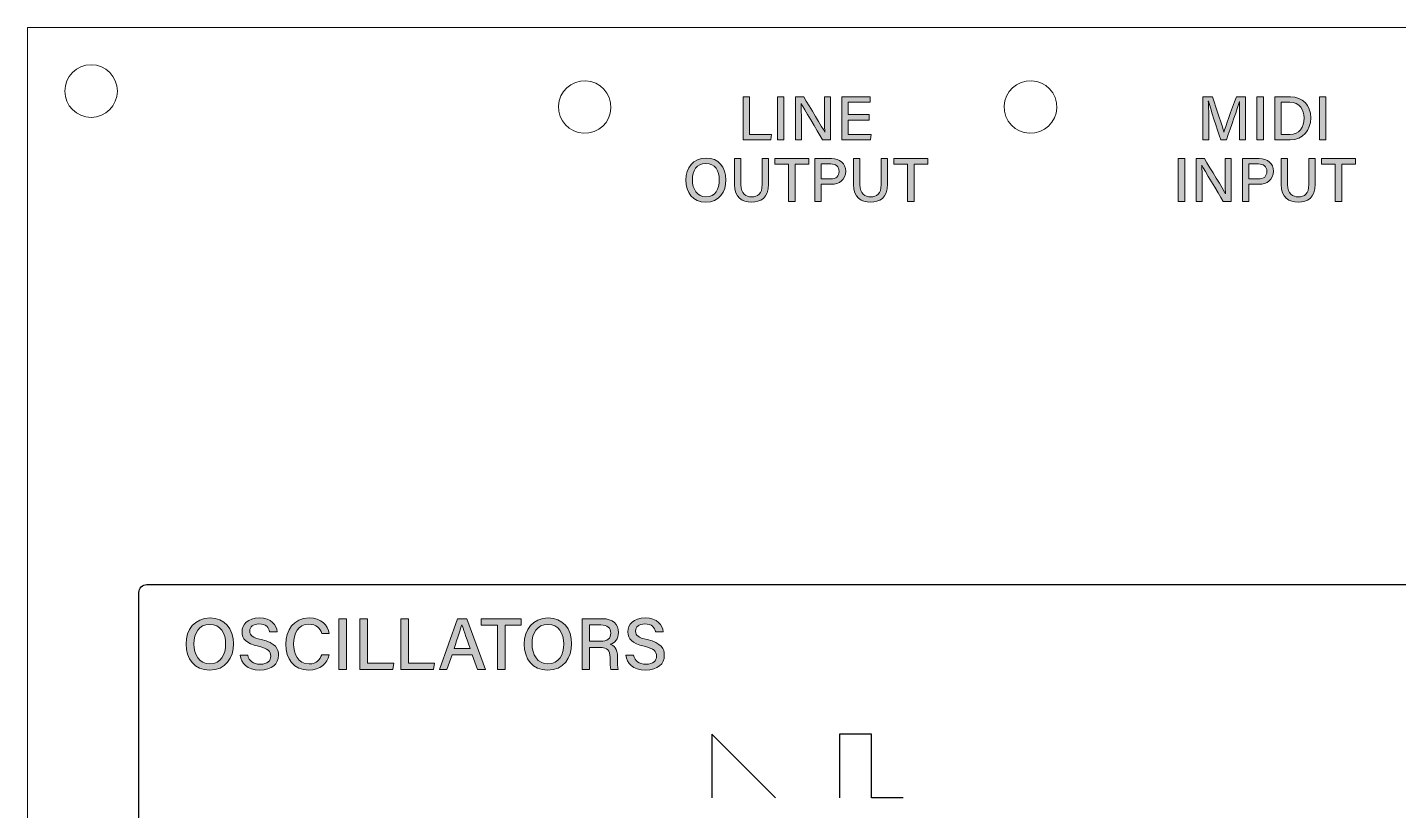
# Model space of a CAD drawing. Header units: millimetres. Extents: x 0 to 175, y 279 to 475.
# Drawn here: x 0 to 86.1, y 426.2 to 475.4 of the extents above; entities that cross this region are included whole.
import ezdxf

# ---------------------------------------------------------------- set-up
doc = ezdxf.new("R2010")
doc.units = ezdxf.units.MM
doc.header["$MEASUREMENT"] = 0
for name, color, linetype, lineweight in [('holes', 7, 'Continuous', 0), ('LINES', 7, 'Continuous', 0), ('new text', 7, 'Continuous', 0), ('outline', 7, 'Continuous', 0)]:
    doc.layers.add(name, color=color, linetype=linetype, lineweight=lineweight)

# ---------------------------------------------------------------- blocks, each defined once
blk = doc.blocks.new('Block_0')
at = {"layer": 'new text', "transparency": 33554687}
h = blk.add_hatch(color=7, dxfattribs=at)
h.dxf.hatch_style = 2
edge = h.paths.add_edge_path()
edge.add_spline(control_points=[(10.455, 436.674), (10.455, 435.998), (10.793, 435.42), (11.455, 435.42), (12.17, 435.42), (12.45, 436.011), (12.45, 436.67), (12.45, 437.34), (12.133, 437.9), (11.454, 437.9), (10.759, 437.9), (10.455, 437.342), (10.455, 436.674)], knot_values=[0, 0, 0, 0, 1, 1, 1, 2, 2, 2, 3, 3, 3, 4, 4, 4, 4], degree=3, periodic=0)
edge = h.paths.add_edge_path()
edge.add_spline(control_points=[(12.943, 436.677), (12.943, 435.798), (12.444, 435.021), (11.435, 435.021), (10.486, 435.021), (9.962, 435.746), (9.962, 436.66), (9.962, 437.574), (10.505, 438.299), (11.473, 438.299), (12.377, 438.299), (12.943, 437.629), (12.943, 436.677)], knot_values=[0, 0, 0, 0, 1, 1, 1, 2, 2, 2, 3, 3, 3, 4, 4, 4, 4], degree=3, periodic=0)
h = blk.add_hatch(color=7, dxfattribs=at)
h.dxf.hatch_style = 2
edge = h.paths.add_edge_path()
edge.add_spline(control_points=[(13.835, 435.963), (13.919, 435.593), (14.174, 435.399), (14.618, 435.399), (15.09, 435.399), (15.28, 435.615), (15.28, 435.903), (15.28, 436.211), (15.123, 436.378), (14.503, 436.527), (13.73, 436.713), (13.478, 436.981), (13.478, 437.426), (13.478, 437.914), (13.84, 438.299), (14.559, 438.299), (15.334, 438.299), (15.651, 437.857), (15.694, 437.43), (15.694, 437.43), (15.214, 437.43), (15.214, 437.43), (15.162, 437.697), (14.997, 437.925), (14.543, 437.925), (14.176, 437.925), (13.967, 437.762), (13.967, 437.473), (13.967, 437.189), (14.139, 437.076), (14.688, 436.944), (15.6, 436.723), (15.769, 436.371), (15.769, 435.955), (15.769, 435.428), (15.377, 435.026), (14.586, 435.026), (13.783, 435.026), (13.423, 435.457), (13.355, 435.963), (13.355, 435.963), (13.835, 435.963), (13.835, 435.963)], knot_values=[0, 0, 0, 0, 1, 1, 1, 2, 2, 2, 3, 3, 3, 4, 4, 4, 5, 5, 5, 6, 6, 6, 7, 7, 7, 8, 8, 8, 9, 9, 9, 10, 10, 10, 11, 11, 11, 12, 12, 12, 13, 13, 13, 14, 14, 14, 14], degree=3, periodic=0)
h = blk.add_hatch(color=7, dxfattribs=at)
h.dxf.hatch_style = 2
edge = h.paths.add_edge_path()
edge.add_spline(control_points=[(18.958, 435.985), (18.819, 435.434), (18.407, 435.026), (17.67, 435.026), (16.707, 435.026), (16.227, 435.748), (16.227, 436.649), (16.227, 437.516), (16.71, 438.299), (17.689, 438.299), (18.459, 438.299), (18.867, 437.857), (18.958, 437.324), (18.958, 437.324), (18.485, 437.324), (18.485, 437.324), (18.38, 437.652), (18.162, 437.911), (17.672, 437.911), (16.994, 437.911), (16.72, 437.296), (16.72, 436.664), (16.72, 436.055), (16.977, 435.414), (17.69, 435.414), (18.173, 435.414), (18.375, 435.699), (18.483, 435.985), (18.483, 435.985), (18.958, 435.985), (18.958, 435.985)], knot_values=[0, 0, 0, 0, 1, 1, 1, 2, 2, 2, 3, 3, 3, 4, 4, 4, 5, 5, 5, 6, 6, 6, 7, 7, 7, 8, 8, 8, 9, 9, 9, 10, 10, 10, 10], degree=3, periodic=0)
h = blk.add_hatch(color=7, dxfattribs=at)
h.dxf.hatch_style = 2
edge = h.paths.add_edge_path()
edge.add_spline(control_points=[(20.038, 438.253), (20.038, 438.253), (20.038, 435.067), (20.038, 435.067), (20.038, 435.067), (19.565, 435.067), (19.565, 435.067), (19.565, 435.067), (19.565, 438.253), (19.565, 438.253), (19.565, 438.253), (20.038, 438.253), (20.038, 438.253)], knot_values=[0, 0, 0, 0, 1, 1, 1, 2, 2, 2, 3, 3, 3, 4, 4, 4, 4], degree=3, periodic=0)
h = blk.add_hatch(color=7, dxfattribs=at)
h.dxf.hatch_style = 2
edge = h.paths.add_edge_path()
edge.add_spline(control_points=[(20.886, 438.253), (20.886, 438.253), (21.359, 438.253), (21.359, 438.253), (21.359, 438.253), (21.359, 435.467), (21.359, 435.467), (21.359, 435.467), (23.006, 435.467), (23.006, 435.467), (23.006, 435.467), (22.943, 435.067), (22.943, 435.067), (22.943, 435.067), (20.886, 435.067), (20.886, 435.067), (20.886, 435.067), (20.886, 438.253), (20.886, 438.253)], knot_values=[0, 0, 0, 0, 1, 1, 1, 2, 2, 2, 3, 3, 3, 4, 4, 4, 5, 5, 5, 6, 6, 6, 6], degree=3, periodic=0)
h = blk.add_hatch(color=7, dxfattribs=at)
h.dxf.hatch_style = 2
edge = h.paths.add_edge_path()
edge.add_spline(control_points=[(23.454, 438.253), (23.454, 438.253), (23.927, 438.253), (23.927, 438.253), (23.927, 438.253), (23.927, 435.467), (23.927, 435.467), (23.927, 435.467), (25.574, 435.467), (25.574, 435.467), (25.574, 435.467), (25.512, 435.067), (25.512, 435.067), (25.512, 435.067), (23.454, 435.067), (23.454, 435.067), (23.454, 435.067), (23.454, 438.253), (23.454, 438.253)], knot_values=[0, 0, 0, 0, 1, 1, 1, 2, 2, 2, 3, 3, 3, 4, 4, 4, 5, 5, 5, 6, 6, 6, 6], degree=3, periodic=0)
h = blk.add_hatch(color=7, dxfattribs=at)
h.dxf.hatch_style = 2
edge = h.paths.add_edge_path()
edge.add_spline(control_points=[(27.811, 436.381), (27.522, 437.187), (27.359, 437.629), (27.289, 437.88), (27.289, 437.88), (27.284, 437.88), (27.284, 437.88), (27.206, 437.602), (27.025, 437.071), (26.792, 436.381), (26.792, 436.381), (27.811, 436.381), (27.811, 436.381)], knot_values=[0, 0, 0, 0, 1, 1, 1, 2, 2, 2, 3, 3, 3, 4, 4, 4, 4], degree=3, periodic=0)
edge = h.paths.add_edge_path()
edge.add_spline(control_points=[(26.676, 435.981), (26.676, 435.981), (26.351, 435.067), (26.351, 435.067), (26.351, 435.067), (25.882, 435.067), (25.882, 435.067), (25.882, 435.067), (27.007, 438.253), (27.007, 438.253), (27.007, 438.253), (27.592, 438.253), (27.592, 438.253), (27.592, 438.253), (28.765, 435.067), (28.765, 435.067), (28.765, 435.067), (28.263, 435.067), (28.263, 435.067), (28.263, 435.067), (27.927, 435.981), (27.927, 435.981), (27.927, 435.981), (26.676, 435.981), (26.676, 435.981)], knot_values=[0, 0, 0, 0, 1, 1, 1, 2, 2, 2, 3, 3, 3, 4, 4, 4, 5, 5, 5, 6, 6, 6, 7, 7, 7, 8, 8, 8, 8], degree=3, periodic=0)
h = blk.add_hatch(color=7, dxfattribs=at)
h.dxf.hatch_style = 2
edge = h.paths.add_edge_path()
edge.add_spline(control_points=[(29.523, 437.852), (29.523, 437.852), (28.505, 437.852), (28.505, 437.852), (28.505, 437.852), (28.505, 438.253), (28.505, 438.253), (28.505, 438.253), (31.016, 438.253), (31.016, 438.253), (31.016, 438.253), (31.016, 437.852), (31.016, 437.852), (31.016, 437.852), (29.998, 437.852), (29.998, 437.852), (29.998, 437.852), (29.998, 435.067), (29.998, 435.067), (29.998, 435.067), (29.523, 435.067), (29.523, 435.067), (29.523, 435.067), (29.523, 437.852), (29.523, 437.852)], knot_values=[0, 0, 0, 0, 1, 1, 1, 2, 2, 2, 3, 3, 3, 4, 4, 4, 5, 5, 5, 6, 6, 6, 7, 7, 7, 8, 8, 8, 8], degree=3, periodic=0)
h = blk.add_hatch(color=7, dxfattribs=at)
h.dxf.hatch_style = 2
edge = h.paths.add_edge_path()
edge.add_spline(control_points=[(31.694, 436.674), (31.694, 435.998), (32.031, 435.42), (32.693, 435.42), (33.409, 435.42), (33.688, 436.011), (33.688, 436.67), (33.688, 437.34), (33.371, 437.9), (32.692, 437.9), (31.998, 437.9), (31.694, 437.342), (31.694, 436.674)], knot_values=[0, 0, 0, 0, 1, 1, 1, 2, 2, 2, 3, 3, 3, 4, 4, 4, 4], degree=3, periodic=0)
edge = h.paths.add_edge_path()
edge.add_spline(control_points=[(34.181, 436.677), (34.181, 435.798), (33.682, 435.021), (32.673, 435.021), (31.724, 435.021), (31.2, 435.746), (31.2, 436.66), (31.2, 437.574), (31.743, 438.299), (32.711, 438.299), (33.615, 438.299), (34.181, 437.629), (34.181, 436.677)], knot_values=[0, 0, 0, 0, 1, 1, 1, 2, 2, 2, 3, 3, 3, 4, 4, 4, 4], degree=3, periodic=0)
h = blk.add_hatch(color=7, dxfattribs=at)
h.dxf.hatch_style = 2
edge = h.paths.add_edge_path()
edge.add_spline(control_points=[(35.299, 436.838), (35.299, 436.838), (35.97, 436.838), (35.97, 436.838), (36.436, 436.838), (36.637, 437.014), (36.637, 437.354), (36.637, 437.678), (36.426, 437.861), (36.012, 437.861), (36.012, 437.861), (35.299, 437.861), (35.299, 437.861), (35.299, 437.861), (35.299, 436.838), (35.299, 436.838)], knot_values=[0, 0, 0, 0, 1, 1, 1, 2, 2, 2, 3, 3, 3, 4, 4, 4, 5, 5, 5, 5], degree=3, periodic=0)
edge = h.paths.add_edge_path()
edge.add_spline(control_points=[(35.299, 436.446), (35.299, 436.446), (35.299, 435.067), (35.299, 435.067), (35.299, 435.067), (34.832, 435.067), (34.832, 435.067), (34.832, 435.067), (34.832, 438.253), (34.832, 438.253), (34.832, 438.253), (36.106, 438.253), (36.106, 438.253), (36.768, 438.253), (37.122, 437.892), (37.122, 437.396), (37.122, 436.98), (36.885, 436.732), (36.594, 436.646), (36.835, 436.579), (37.063, 436.39), (37.063, 435.834), (37.063, 435.834), (37.063, 435.694), (37.063, 435.694), (37.063, 435.475), (37.055, 435.203), (37.107, 435.067), (37.107, 435.067), (36.65, 435.067), (36.65, 435.067), (36.593, 435.205), (36.594, 435.451), (36.594, 435.758), (36.594, 435.758), (36.594, 435.822), (36.594, 435.822), (36.594, 436.255), (36.473, 436.446), (35.913, 436.446), (35.913, 436.446), (35.299, 436.446), (35.299, 436.446)], knot_values=[0, 0, 0, 0, 1, 1, 1, 2, 2, 2, 3, 3, 3, 4, 4, 4, 5, 5, 5, 6, 6, 6, 7, 7, 7, 8, 8, 8, 9, 9, 9, 10, 10, 10, 11, 11, 11, 12, 12, 12, 13, 13, 13, 14, 14, 14, 14], degree=3, periodic=0)
h = blk.add_hatch(color=7, dxfattribs=at)
h.dxf.hatch_style = 2
edge = h.paths.add_edge_path()
edge.add_spline(control_points=[(38.068, 435.963), (38.152, 435.593), (38.407, 435.399), (38.851, 435.399), (39.323, 435.399), (39.513, 435.615), (39.513, 435.903), (39.513, 436.211), (39.356, 436.378), (38.735, 436.527), (37.963, 436.713), (37.711, 436.981), (37.711, 437.426), (37.711, 437.914), (38.072, 438.299), (38.792, 438.299), (39.567, 438.299), (39.884, 437.857), (39.927, 437.43), (39.927, 437.43), (39.447, 437.43), (39.447, 437.43), (39.395, 437.697), (39.23, 437.925), (38.776, 437.925), (38.408, 437.925), (38.2, 437.762), (38.2, 437.473), (38.2, 437.189), (38.371, 437.076), (38.921, 436.944), (39.833, 436.723), (40.002, 436.371), (40.002, 435.955), (40.002, 435.428), (39.61, 435.026), (38.819, 435.026), (38.016, 435.026), (37.656, 435.457), (37.588, 435.963), (37.588, 435.963), (38.068, 435.963), (38.068, 435.963)], knot_values=[0, 0, 0, 0, 1, 1, 1, 2, 2, 2, 3, 3, 3, 4, 4, 4, 5, 5, 5, 6, 6, 6, 7, 7, 7, 8, 8, 8, 9, 9, 9, 10, 10, 10, 11, 11, 11, 12, 12, 12, 13, 13, 13, 14, 14, 14, 14], degree=3, periodic=0)
at = {"layer": 'new text'}
for points, knots in [([(12.943, 436.677), (12.943, 435.798), (12.444, 435.021), (11.435, 435.021), (10.486, 435.021), (9.962, 435.746), (9.962, 436.66), (9.962, 437.574), (10.505, 438.299), (11.473, 438.299), (12.377, 438.299), (12.943, 437.629), (12.943, 436.677)], [0, 0, 0, 0, 1, 1, 1, 2, 2, 2, 3, 3, 3, 4, 4, 4, 4]), ([(10.455, 436.674), (10.455, 435.998), (10.793, 435.42), (11.455, 435.42), (12.17, 435.42), (12.45, 436.011), (12.45, 436.67), (12.45, 437.34), (12.133, 437.9), (11.454, 437.9), (10.759, 437.9), (10.455, 437.342), (10.455, 436.674)], [0, 0, 0, 0, 1, 1, 1, 2, 2, 2, 3, 3, 3, 4, 4, 4, 4]), ([(13.835, 435.963), (13.919, 435.593), (14.174, 435.399), (14.618, 435.399), (15.09, 435.399), (15.28, 435.615), (15.28, 435.903), (15.28, 436.211), (15.123, 436.378), (14.503, 436.527), (13.73, 436.713), (13.478, 436.981), (13.478, 437.426), (13.478, 437.914), (13.84, 438.299), (14.559, 438.299), (15.334, 438.299), (15.651, 437.857), (15.694, 437.43), (15.694, 437.43), (15.214, 437.43), (15.214, 437.43), (15.162, 437.697), (14.997, 437.925), (14.543, 437.925), (14.176, 437.925), (13.967, 437.762), (13.967, 437.473), (13.967, 437.189), (14.139, 437.076), (14.688, 436.944), (15.6, 436.723), (15.769, 436.371), (15.769, 435.955), (15.769, 435.428), (15.377, 435.026), (14.586, 435.026), (13.783, 435.026), (13.423, 435.457), (13.355, 435.963), (13.355, 435.963), (13.835, 435.963), (13.835, 435.963)], [0, 0, 0, 0, 1, 1, 1, 2, 2, 2, 3, 3, 3, 4, 4, 4, 5, 5, 5, 6, 6, 6, 7, 7, 7, 8, 8, 8, 9, 9, 9, 10, 10, 10, 11, 11, 11, 12, 12, 12, 13, 13, 13, 14, 14, 14, 14]), ([(18.958, 435.985), (18.819, 435.434), (18.407, 435.026), (17.67, 435.026), (16.707, 435.026), (16.227, 435.748), (16.227, 436.649), (16.227, 437.516), (16.71, 438.299), (17.689, 438.299), (18.459, 438.299), (18.867, 437.857), (18.958, 437.324), (18.958, 437.324), (18.485, 437.324), (18.485, 437.324), (18.38, 437.652), (18.162, 437.911), (17.672, 437.911), (16.994, 437.911), (16.72, 437.296), (16.72, 436.664), (16.72, 436.055), (16.977, 435.414), (17.69, 435.414), (18.173, 435.414), (18.375, 435.699), (18.483, 435.985), (18.483, 435.985), (18.958, 435.985), (18.958, 435.985)], [0, 0, 0, 0, 1, 1, 1, 2, 2, 2, 3, 3, 3, 4, 4, 4, 5, 5, 5, 6, 6, 6, 7, 7, 7, 8, 8, 8, 9, 9, 9, 10, 10, 10, 10]), ([(20.038, 438.253), (20.038, 438.253), (20.038, 435.067), (20.038, 435.067), (20.038, 435.067), (19.565, 435.067), (19.565, 435.067), (19.565, 435.067), (19.565, 438.253), (19.565, 438.253), (19.565, 438.253), (20.038, 438.253), (20.038, 438.253)], [0, 0, 0, 0, 1, 1, 1, 2, 2, 2, 3, 3, 3, 4, 4, 4, 4]), ([(20.886, 438.253), (20.886, 438.253), (21.359, 438.253), (21.359, 438.253), (21.359, 438.253), (21.359, 435.467), (21.359, 435.467), (21.359, 435.467), (23.006, 435.467), (23.006, 435.467), (23.006, 435.467), (22.943, 435.067), (22.943, 435.067), (22.943, 435.067), (20.886, 435.067), (20.886, 435.067), (20.886, 435.067), (20.886, 438.253), (20.886, 438.253)], [0, 0, 0, 0, 1, 1, 1, 2, 2, 2, 3, 3, 3, 4, 4, 4, 5, 5, 5, 6, 6, 6, 6]), ([(23.454, 438.253), (23.454, 438.253), (23.927, 438.253), (23.927, 438.253), (23.927, 438.253), (23.927, 435.467), (23.927, 435.467), (23.927, 435.467), (25.574, 435.467), (25.574, 435.467), (25.574, 435.467), (25.512, 435.067), (25.512, 435.067), (25.512, 435.067), (23.454, 435.067), (23.454, 435.067), (23.454, 435.067), (23.454, 438.253), (23.454, 438.253)], [0, 0, 0, 0, 1, 1, 1, 2, 2, 2, 3, 3, 3, 4, 4, 4, 5, 5, 5, 6, 6, 6, 6]), ([(26.676, 435.981), (26.676, 435.981), (26.351, 435.067), (26.351, 435.067), (26.351, 435.067), (25.882, 435.067), (25.882, 435.067), (25.882, 435.067), (27.007, 438.253), (27.007, 438.253), (27.007, 438.253), (27.592, 438.253), (27.592, 438.253), (27.592, 438.253), (28.765, 435.067), (28.765, 435.067), (28.765, 435.067), (28.263, 435.067), (28.263, 435.067), (28.263, 435.067), (27.927, 435.981), (27.927, 435.981), (27.927, 435.981), (26.676, 435.981), (26.676, 435.981)], [0, 0, 0, 0, 1, 1, 1, 2, 2, 2, 3, 3, 3, 4, 4, 4, 5, 5, 5, 6, 6, 6, 7, 7, 7, 8, 8, 8, 8]), ([(27.811, 436.381), (27.522, 437.187), (27.359, 437.629), (27.289, 437.88), (27.289, 437.88), (27.284, 437.88), (27.284, 437.88), (27.206, 437.602), (27.025, 437.071), (26.792, 436.381), (26.792, 436.381), (27.811, 436.381), (27.811, 436.381)], [0, 0, 0, 0, 1, 1, 1, 2, 2, 2, 3, 3, 3, 4, 4, 4, 4]), ([(29.523, 437.852), (29.523, 437.852), (28.505, 437.852), (28.505, 437.852), (28.505, 437.852), (28.505, 438.253), (28.505, 438.253), (28.505, 438.253), (31.016, 438.253), (31.016, 438.253), (31.016, 438.253), (31.016, 437.852), (31.016, 437.852), (31.016, 437.852), (29.998, 437.852), (29.998, 437.852), (29.998, 437.852), (29.998, 435.067), (29.998, 435.067), (29.998, 435.067), (29.523, 435.067), (29.523, 435.067), (29.523, 435.067), (29.523, 437.852), (29.523, 437.852)], [0, 0, 0, 0, 1, 1, 1, 2, 2, 2, 3, 3, 3, 4, 4, 4, 5, 5, 5, 6, 6, 6, 7, 7, 7, 8, 8, 8, 8]), ([(34.181, 436.677), (34.181, 435.798), (33.682, 435.021), (32.673, 435.021), (31.724, 435.021), (31.2, 435.746), (31.2, 436.66), (31.2, 437.574), (31.743, 438.299), (32.711, 438.299), (33.615, 438.299), (34.181, 437.629), (34.181, 436.677)], [0, 0, 0, 0, 1, 1, 1, 2, 2, 2, 3, 3, 3, 4, 4, 4, 4]), ([(31.694, 436.674), (31.694, 435.998), (32.031, 435.42), (32.693, 435.42), (33.409, 435.42), (33.688, 436.011), (33.688, 436.67), (33.688, 437.34), (33.371, 437.9), (32.692, 437.9), (31.998, 437.9), (31.694, 437.342), (31.694, 436.674)], [0, 0, 0, 0, 1, 1, 1, 2, 2, 2, 3, 3, 3, 4, 4, 4, 4]), ([(35.299, 436.446), (35.299, 436.446), (35.299, 435.067), (35.299, 435.067), (35.299, 435.067), (34.832, 435.067), (34.832, 435.067), (34.832, 435.067), (34.832, 438.253), (34.832, 438.253), (34.832, 438.253), (36.106, 438.253), (36.106, 438.253), (36.768, 438.253), (37.122, 437.892), (37.122, 437.396), (37.122, 436.98), (36.885, 436.732), (36.594, 436.646), (36.835, 436.579), (37.063, 436.39), (37.063, 435.834), (37.063, 435.834), (37.063, 435.694), (37.063, 435.694), (37.063, 435.475), (37.055, 435.203), (37.107, 435.067), (37.107, 435.067), (36.65, 435.067), (36.65, 435.067), (36.593, 435.205), (36.594, 435.451), (36.594, 435.758), (36.594, 435.758), (36.594, 435.822), (36.594, 435.822), (36.594, 436.255), (36.473, 436.446), (35.913, 436.446), (35.913, 436.446), (35.299, 436.446), (35.299, 436.446)], [0, 0, 0, 0, 1, 1, 1, 2, 2, 2, 3, 3, 3, 4, 4, 4, 5, 5, 5, 6, 6, 6, 7, 7, 7, 8, 8, 8, 9, 9, 9, 10, 10, 10, 11, 11, 11, 12, 12, 12, 13, 13, 13, 14, 14, 14, 14]), ([(35.299, 436.838), (35.299, 436.838), (35.97, 436.838), (35.97, 436.838), (36.436, 436.838), (36.637, 437.014), (36.637, 437.354), (36.637, 437.678), (36.426, 437.861), (36.012, 437.861), (36.012, 437.861), (35.299, 437.861), (35.299, 437.861), (35.299, 437.861), (35.299, 436.838), (35.299, 436.838)], [0, 0, 0, 0, 1, 1, 1, 2, 2, 2, 3, 3, 3, 4, 4, 4, 5, 5, 5, 5]), ([(38.068, 435.963), (38.152, 435.593), (38.407, 435.399), (38.851, 435.399), (39.323, 435.399), (39.513, 435.615), (39.513, 435.903), (39.513, 436.211), (39.356, 436.378), (38.735, 436.527), (37.963, 436.713), (37.711, 436.981), (37.711, 437.426), (37.711, 437.914), (38.072, 438.299), (38.792, 438.299), (39.567, 438.299), (39.884, 437.857), (39.927, 437.43), (39.927, 437.43), (39.447, 437.43), (39.447, 437.43), (39.395, 437.697), (39.23, 437.925), (38.776, 437.925), (38.408, 437.925), (38.2, 437.762), (38.2, 437.473), (38.2, 437.189), (38.371, 437.076), (38.921, 436.944), (39.833, 436.723), (40.002, 436.371), (40.002, 435.955), (40.002, 435.428), (39.61, 435.026), (38.819, 435.026), (38.016, 435.026), (37.656, 435.457), (37.588, 435.963), (37.588, 435.963), (38.068, 435.963), (38.068, 435.963)], [0, 0, 0, 0, 1, 1, 1, 2, 2, 2, 3, 3, 3, 4, 4, 4, 5, 5, 5, 6, 6, 6, 7, 7, 7, 8, 8, 8, 9, 9, 9, 10, 10, 10, 11, 11, 11, 12, 12, 12, 13, 13, 13, 14, 14, 14, 14])]:
    blk.add_open_spline(points, degree=3, knots=knots, dxfattribs=at)
blk = doc.blocks.new('Block_12')
at = {"layer": 'new text', "transparency": 33554687}
h = blk.add_hatch(color=7, dxfattribs=at)
h.dxf.hatch_style = 2
edge = h.paths.add_edge_path()
edge.add_spline(control_points=[(44.944, 471.036), (44.944, 471.036), (45.343, 471.036), (45.343, 471.036), (45.343, 471.036), (45.343, 468.679), (45.343, 468.679), (45.343, 468.679), (46.738, 468.679), (46.738, 468.679), (46.738, 468.679), (46.685, 468.341), (46.685, 468.341), (46.685, 468.341), (44.944, 468.341), (44.944, 468.341), (44.944, 468.341), (44.944, 471.036), (44.944, 471.036)], knot_values=[0, 0, 0, 0, 1, 1, 1, 2, 2, 2, 3, 3, 3, 4, 4, 4, 5, 5, 5, 6, 6, 6, 6], degree=3, periodic=0)
h = blk.add_hatch(color=7, dxfattribs=at)
h.dxf.hatch_style = 2
edge = h.paths.add_edge_path()
edge.add_spline(control_points=[(47.517, 471.036), (47.517, 471.036), (47.517, 468.341), (47.517, 468.341), (47.517, 468.341), (47.117, 468.341), (47.117, 468.341), (47.117, 468.341), (47.117, 471.036), (47.117, 471.036), (47.117, 471.036), (47.517, 471.036), (47.517, 471.036)], knot_values=[0, 0, 0, 0, 1, 1, 1, 2, 2, 2, 3, 3, 3, 4, 4, 4, 4], degree=3, periodic=0)
h = blk.add_hatch(color=7, dxfattribs=at)
h.dxf.hatch_style = 2
edge = h.paths.add_edge_path()
edge.add_spline(control_points=[(48.234, 468.341), (48.234, 468.341), (48.234, 471.036), (48.234, 471.036), (48.234, 471.036), (48.754, 471.036), (48.754, 471.036), (49.132, 470.411), (49.931, 469.117), (50.077, 468.824), (50.077, 468.824), (50.083, 468.824), (50.083, 468.824), (50.056, 469.158), (50.058, 469.591), (50.058, 470.032), (50.058, 470.032), (50.058, 471.036), (50.058, 471.036), (50.058, 471.036), (50.432, 471.036), (50.432, 471.036), (50.432, 471.036), (50.432, 468.341), (50.432, 468.341), (50.432, 468.341), (49.942, 468.341), (49.942, 468.341), (49.599, 468.915), (48.757, 470.321), (48.595, 470.626), (48.595, 470.626), (48.589, 470.626), (48.589, 470.626), (48.608, 470.332), (48.61, 469.857), (48.61, 469.371), (48.61, 469.371), (48.61, 468.341), (48.61, 468.341), (48.61, 468.341), (48.234, 468.341), (48.234, 468.341)], knot_values=[0, 0, 0, 0, 1, 1, 1, 2, 2, 2, 3, 3, 3, 4, 4, 4, 5, 5, 5, 6, 6, 6, 7, 7, 7, 8, 8, 8, 9, 9, 9, 10, 10, 10, 11, 11, 11, 12, 12, 12, 13, 13, 13, 14, 14, 14, 14], degree=3, periodic=0)
h = blk.add_hatch(color=7, dxfattribs=at)
h.dxf.hatch_style = 2
edge = h.paths.add_edge_path()
edge.add_spline(control_points=[(52.87, 469.582), (52.87, 469.582), (51.539, 469.582), (51.539, 469.582), (51.539, 469.582), (51.539, 468.679), (51.539, 468.679), (51.539, 468.679), (53.002, 468.679), (53.002, 468.679), (53.002, 468.679), (52.952, 468.341), (52.952, 468.341), (52.952, 468.341), (51.148, 468.341), (51.148, 468.341), (51.148, 468.341), (51.148, 471.036), (51.148, 471.036), (51.148, 471.036), (52.933, 471.036), (52.933, 471.036), (52.933, 471.036), (52.933, 470.698), (52.933, 470.698), (52.933, 470.698), (51.539, 470.698), (51.539, 470.698), (51.539, 470.698), (51.539, 469.921), (51.539, 469.921), (51.539, 469.921), (52.87, 469.921), (52.87, 469.921), (52.87, 469.921), (52.87, 469.582), (52.87, 469.582)], knot_values=[0, 0, 0, 0, 1, 1, 1, 2, 2, 2, 3, 3, 3, 4, 4, 4, 5, 5, 5, 6, 6, 6, 7, 7, 7, 8, 8, 8, 9, 9, 9, 10, 10, 10, 11, 11, 11, 12, 12, 12, 12], degree=3, periodic=0)
h = blk.add_hatch(color=7, dxfattribs=at)
h.dxf.hatch_style = 2
edge = h.paths.add_edge_path()
edge.add_spline(control_points=[(41.768, 465.819), (41.768, 465.248), (42.053, 464.758), (42.613, 464.758), (43.219, 464.758), (43.456, 465.258), (43.456, 465.816), (43.456, 466.384), (43.187, 466.857), (42.612, 466.857), (42.025, 466.857), (41.768, 466.385), (41.768, 465.819)], knot_values=[0, 0, 0, 0, 1, 1, 1, 2, 2, 2, 3, 3, 3, 4, 4, 4, 4], degree=3, periodic=0)
edge = h.paths.add_edge_path()
edge.add_spline(control_points=[(43.873, 465.822), (43.873, 465.079), (43.451, 464.421), (42.597, 464.421), (41.793, 464.421), (41.35, 465.035), (41.35, 465.808), (41.35, 466.582), (41.809, 467.194), (42.629, 467.194), (43.394, 467.194), (43.873, 466.628), (43.873, 465.822)], knot_values=[0, 0, 0, 0, 1, 1, 1, 2, 2, 2, 3, 3, 3, 4, 4, 4, 4], degree=3, periodic=0)
h = blk.add_hatch(color=7, dxfattribs=at)
h.dxf.hatch_style = 2
edge = h.paths.add_edge_path()
edge.add_spline(control_points=[(44.813, 467.156), (44.813, 467.156), (44.813, 465.536), (44.813, 465.536), (44.813, 464.922), (45.147, 464.754), (45.481, 464.754), (45.872, 464.754), (46.143, 464.938), (46.143, 465.536), (46.143, 465.536), (46.143, 467.156), (46.143, 467.156), (46.143, 467.156), (46.545, 467.156), (46.545, 467.156), (46.545, 467.156), (46.545, 465.557), (46.545, 465.557), (46.545, 464.673), (46.051, 464.425), (45.474, 464.425), (44.903, 464.425), (44.409, 464.692), (44.409, 465.534), (44.409, 465.534), (44.409, 467.156), (44.409, 467.156), (44.409, 467.156), (44.813, 467.156), (44.813, 467.156)], knot_values=[0, 0, 0, 0, 1, 1, 1, 2, 2, 2, 3, 3, 3, 4, 4, 4, 5, 5, 5, 6, 6, 6, 7, 7, 7, 8, 8, 8, 9, 9, 9, 10, 10, 10, 10], degree=3, periodic=0)
h = blk.add_hatch(color=7, dxfattribs=at)
h.dxf.hatch_style = 2
edge = h.paths.add_edge_path()
edge.add_spline(control_points=[(47.808, 466.817), (47.808, 466.817), (46.947, 466.817), (46.947, 466.817), (46.947, 466.817), (46.947, 467.156), (46.947, 467.156), (46.947, 467.156), (49.072, 467.156), (49.072, 467.156), (49.072, 467.156), (49.072, 466.817), (49.072, 466.817), (49.072, 466.817), (48.21, 466.817), (48.21, 466.817), (48.21, 466.817), (48.21, 464.46), (48.21, 464.46), (48.21, 464.46), (47.808, 464.46), (47.808, 464.46), (47.808, 464.46), (47.808, 466.817), (47.808, 466.817)], knot_values=[0, 0, 0, 0, 1, 1, 1, 2, 2, 2, 3, 3, 3, 4, 4, 4, 5, 5, 5, 6, 6, 6, 7, 7, 7, 8, 8, 8, 8], degree=3, periodic=0)
h = blk.add_hatch(color=7, dxfattribs=at)
h.dxf.hatch_style = 2
edge = h.paths.add_edge_path()
edge.add_spline(control_points=[(49.855, 465.88), (49.855, 465.88), (50.445, 465.88), (50.445, 465.88), (50.796, 465.88), (50.981, 466.046), (50.981, 466.352), (50.981, 466.671), (50.762, 466.824), (50.459, 466.824), (50.459, 466.824), (49.855, 466.824), (49.855, 466.824), (49.855, 466.824), (49.855, 465.88), (49.855, 465.88)], knot_values=[0, 0, 0, 0, 1, 1, 1, 2, 2, 2, 3, 3, 3, 4, 4, 4, 5, 5, 5, 5], degree=3, periodic=0)
edge = h.paths.add_edge_path()
edge.add_spline(control_points=[(49.453, 467.156), (49.453, 467.156), (50.493, 467.156), (50.493, 467.156), (51.027, 467.156), (51.392, 466.857), (51.392, 466.362), (51.392, 465.825), (51.001, 465.548), (50.473, 465.548), (50.473, 465.548), (49.855, 465.548), (49.855, 465.548), (49.855, 465.548), (49.855, 464.46), (49.855, 464.46), (49.855, 464.46), (49.453, 464.46), (49.453, 464.46), (49.453, 464.46), (49.453, 467.156), (49.453, 467.156)], knot_values=[0, 0, 0, 0, 1, 1, 1, 2, 2, 2, 3, 3, 3, 4, 4, 4, 5, 5, 5, 6, 6, 6, 7, 7, 7, 7], degree=3, periodic=0)
h = blk.add_hatch(color=7, dxfattribs=at)
h.dxf.hatch_style = 2
edge = h.paths.add_edge_path()
edge.add_spline(control_points=[(52.287, 467.156), (52.287, 467.156), (52.287, 465.536), (52.287, 465.536), (52.287, 464.922), (52.621, 464.754), (52.955, 464.754), (53.346, 464.754), (53.617, 464.938), (53.617, 465.536), (53.617, 465.536), (53.617, 467.156), (53.617, 467.156), (53.617, 467.156), (54.019, 467.156), (54.019, 467.156), (54.019, 467.156), (54.019, 465.557), (54.019, 465.557), (54.019, 464.673), (53.525, 464.425), (52.948, 464.425), (52.377, 464.425), (51.883, 464.692), (51.883, 465.534), (51.883, 465.534), (51.883, 467.156), (51.883, 467.156), (51.883, 467.156), (52.287, 467.156), (52.287, 467.156)], knot_values=[0, 0, 0, 0, 1, 1, 1, 2, 2, 2, 3, 3, 3, 4, 4, 4, 5, 5, 5, 6, 6, 6, 7, 7, 7, 8, 8, 8, 9, 9, 9, 10, 10, 10, 10], degree=3, periodic=0)
h = blk.add_hatch(color=7, dxfattribs=at)
h.dxf.hatch_style = 2
edge = h.paths.add_edge_path()
edge.add_spline(control_points=[(55.282, 466.817), (55.282, 466.817), (54.421, 466.817), (54.421, 466.817), (54.421, 466.817), (54.421, 467.156), (54.421, 467.156), (54.421, 467.156), (56.546, 467.156), (56.546, 467.156), (56.546, 467.156), (56.546, 466.817), (56.546, 466.817), (56.546, 466.817), (55.684, 466.817), (55.684, 466.817), (55.684, 466.817), (55.684, 464.46), (55.684, 464.46), (55.684, 464.46), (55.282, 464.46), (55.282, 464.46), (55.282, 464.46), (55.282, 466.817), (55.282, 466.817)], knot_values=[0, 0, 0, 0, 1, 1, 1, 2, 2, 2, 3, 3, 3, 4, 4, 4, 5, 5, 5, 6, 6, 6, 7, 7, 7, 8, 8, 8, 8], degree=3, periodic=0)
at = {"layer": 'new text'}
for points, knots in [([(44.944, 471.036), (44.944, 471.036), (45.343, 471.036), (45.343, 471.036), (45.343, 471.036), (45.343, 468.679), (45.343, 468.679), (45.343, 468.679), (46.738, 468.679), (46.738, 468.679), (46.738, 468.679), (46.685, 468.341), (46.685, 468.341), (46.685, 468.341), (44.944, 468.341), (44.944, 468.341), (44.944, 468.341), (44.944, 471.036), (44.944, 471.036)], [0, 0, 0, 0, 1, 1, 1, 2, 2, 2, 3, 3, 3, 4, 4, 4, 5, 5, 5, 6, 6, 6, 6]), ([(47.517, 471.036), (47.517, 471.036), (47.517, 468.341), (47.517, 468.341), (47.517, 468.341), (47.117, 468.341), (47.117, 468.341), (47.117, 468.341), (47.117, 471.036), (47.117, 471.036), (47.117, 471.036), (47.517, 471.036), (47.517, 471.036)], [0, 0, 0, 0, 1, 1, 1, 2, 2, 2, 3, 3, 3, 4, 4, 4, 4]), ([(48.234, 468.341), (48.234, 468.341), (48.234, 471.036), (48.234, 471.036), (48.234, 471.036), (48.754, 471.036), (48.754, 471.036), (49.132, 470.411), (49.931, 469.117), (50.077, 468.824), (50.077, 468.824), (50.083, 468.824), (50.083, 468.824), (50.056, 469.158), (50.058, 469.591), (50.058, 470.032), (50.058, 470.032), (50.058, 471.036), (50.058, 471.036), (50.058, 471.036), (50.432, 471.036), (50.432, 471.036), (50.432, 471.036), (50.432, 468.341), (50.432, 468.341), (50.432, 468.341), (49.942, 468.341), (49.942, 468.341), (49.599, 468.915), (48.757, 470.321), (48.595, 470.626), (48.595, 470.626), (48.589, 470.626), (48.589, 470.626), (48.608, 470.332), (48.61, 469.857), (48.61, 469.371), (48.61, 469.371), (48.61, 468.341), (48.61, 468.341), (48.61, 468.341), (48.234, 468.341), (48.234, 468.341)], [0, 0, 0, 0, 1, 1, 1, 2, 2, 2, 3, 3, 3, 4, 4, 4, 5, 5, 5, 6, 6, 6, 7, 7, 7, 8, 8, 8, 9, 9, 9, 10, 10, 10, 11, 11, 11, 12, 12, 12, 13, 13, 13, 14, 14, 14, 14]), ([(52.87, 469.582), (52.87, 469.582), (51.539, 469.582), (51.539, 469.582), (51.539, 469.582), (51.539, 468.679), (51.539, 468.679), (51.539, 468.679), (53.002, 468.679), (53.002, 468.679), (53.002, 468.679), (52.952, 468.341), (52.952, 468.341), (52.952, 468.341), (51.148, 468.341), (51.148, 468.341), (51.148, 468.341), (51.148, 471.036), (51.148, 471.036), (51.148, 471.036), (52.933, 471.036), (52.933, 471.036), (52.933, 471.036), (52.933, 470.698), (52.933, 470.698), (52.933, 470.698), (51.539, 470.698), (51.539, 470.698), (51.539, 470.698), (51.539, 469.921), (51.539, 469.921), (51.539, 469.921), (52.87, 469.921), (52.87, 469.921), (52.87, 469.921), (52.87, 469.582), (52.87, 469.582)], [0, 0, 0, 0, 1, 1, 1, 2, 2, 2, 3, 3, 3, 4, 4, 4, 5, 5, 5, 6, 6, 6, 7, 7, 7, 8, 8, 8, 9, 9, 9, 10, 10, 10, 11, 11, 11, 12, 12, 12, 12]), ([(43.873, 465.822), (43.873, 465.079), (43.451, 464.421), (42.597, 464.421), (41.793, 464.421), (41.35, 465.035), (41.35, 465.808), (41.35, 466.582), (41.809, 467.194), (42.629, 467.194), (43.394, 467.194), (43.873, 466.628), (43.873, 465.822)], [0, 0, 0, 0, 1, 1, 1, 2, 2, 2, 3, 3, 3, 4, 4, 4, 4]), ([(41.768, 465.819), (41.768, 465.248), (42.053, 464.758), (42.613, 464.758), (43.219, 464.758), (43.456, 465.258), (43.456, 465.816), (43.456, 466.384), (43.187, 466.857), (42.612, 466.857), (42.025, 466.857), (41.768, 466.385), (41.768, 465.819)], [0, 0, 0, 0, 1, 1, 1, 2, 2, 2, 3, 3, 3, 4, 4, 4, 4]), ([(44.813, 467.156), (44.813, 467.156), (44.813, 465.536), (44.813, 465.536), (44.813, 464.922), (45.147, 464.754), (45.481, 464.754), (45.872, 464.754), (46.143, 464.938), (46.143, 465.536), (46.143, 465.536), (46.143, 467.156), (46.143, 467.156), (46.143, 467.156), (46.545, 467.156), (46.545, 467.156), (46.545, 467.156), (46.545, 465.557), (46.545, 465.557), (46.545, 464.673), (46.051, 464.425), (45.474, 464.425), (44.903, 464.425), (44.409, 464.692), (44.409, 465.534), (44.409, 465.534), (44.409, 467.156), (44.409, 467.156), (44.409, 467.156), (44.813, 467.156), (44.813, 467.156)], [0, 0, 0, 0, 1, 1, 1, 2, 2, 2, 3, 3, 3, 4, 4, 4, 5, 5, 5, 6, 6, 6, 7, 7, 7, 8, 8, 8, 9, 9, 9, 10, 10, 10, 10]), ([(47.808, 466.817), (47.808, 466.817), (46.947, 466.817), (46.947, 466.817), (46.947, 466.817), (46.947, 467.156), (46.947, 467.156), (46.947, 467.156), (49.072, 467.156), (49.072, 467.156), (49.072, 467.156), (49.072, 466.817), (49.072, 466.817), (49.072, 466.817), (48.21, 466.817), (48.21, 466.817), (48.21, 466.817), (48.21, 464.46), (48.21, 464.46), (48.21, 464.46), (47.808, 464.46), (47.808, 464.46), (47.808, 464.46), (47.808, 466.817), (47.808, 466.817)], [0, 0, 0, 0, 1, 1, 1, 2, 2, 2, 3, 3, 3, 4, 4, 4, 5, 5, 5, 6, 6, 6, 7, 7, 7, 8, 8, 8, 8]), ([(49.453, 467.156), (49.453, 467.156), (50.493, 467.156), (50.493, 467.156), (51.027, 467.156), (51.392, 466.857), (51.392, 466.362), (51.392, 465.825), (51.001, 465.548), (50.473, 465.548), (50.473, 465.548), (49.855, 465.548), (49.855, 465.548), (49.855, 465.548), (49.855, 464.46), (49.855, 464.46), (49.855, 464.46), (49.453, 464.46), (49.453, 464.46), (49.453, 464.46), (49.453, 467.156), (49.453, 467.156)], [0, 0, 0, 0, 1, 1, 1, 2, 2, 2, 3, 3, 3, 4, 4, 4, 5, 5, 5, 6, 6, 6, 7, 7, 7, 7]), ([(49.855, 465.88), (49.855, 465.88), (50.445, 465.88), (50.445, 465.88), (50.796, 465.88), (50.981, 466.046), (50.981, 466.352), (50.981, 466.671), (50.762, 466.824), (50.459, 466.824), (50.459, 466.824), (49.855, 466.824), (49.855, 466.824), (49.855, 466.824), (49.855, 465.88), (49.855, 465.88)], [0, 0, 0, 0, 1, 1, 1, 2, 2, 2, 3, 3, 3, 4, 4, 4, 5, 5, 5, 5]), ([(52.287, 467.156), (52.287, 467.156), (52.287, 465.536), (52.287, 465.536), (52.287, 464.922), (52.621, 464.754), (52.955, 464.754), (53.346, 464.754), (53.617, 464.938), (53.617, 465.536), (53.617, 465.536), (53.617, 467.156), (53.617, 467.156), (53.617, 467.156), (54.019, 467.156), (54.019, 467.156), (54.019, 467.156), (54.019, 465.557), (54.019, 465.557), (54.019, 464.673), (53.525, 464.425), (52.948, 464.425), (52.377, 464.425), (51.883, 464.692), (51.883, 465.534), (51.883, 465.534), (51.883, 467.156), (51.883, 467.156), (51.883, 467.156), (52.287, 467.156), (52.287, 467.156)], [0, 0, 0, 0, 1, 1, 1, 2, 2, 2, 3, 3, 3, 4, 4, 4, 5, 5, 5, 6, 6, 6, 7, 7, 7, 8, 8, 8, 9, 9, 9, 10, 10, 10, 10]), ([(55.282, 466.817), (55.282, 466.817), (54.421, 466.817), (54.421, 466.817), (54.421, 466.817), (54.421, 467.156), (54.421, 467.156), (54.421, 467.156), (56.546, 467.156), (56.546, 467.156), (56.546, 467.156), (56.546, 466.817), (56.546, 466.817), (56.546, 466.817), (55.684, 466.817), (55.684, 466.817), (55.684, 466.817), (55.684, 464.46), (55.684, 464.46), (55.684, 464.46), (55.282, 464.46), (55.282, 464.46), (55.282, 464.46), (55.282, 466.817), (55.282, 466.817)], [0, 0, 0, 0, 1, 1, 1, 2, 2, 2, 3, 3, 3, 4, 4, 4, 5, 5, 5, 6, 6, 6, 7, 7, 7, 8, 8, 8, 8])]:
    blk.add_open_spline(points, degree=3, knots=knots, dxfattribs=at)
blk = doc.blocks.new('Block_13')
at = {"layer": 'new text', "transparency": 33554687}
h = blk.add_hatch(color=7, dxfattribs=at)
h.dxf.hatch_style = 2
edge = h.paths.add_edge_path()
edge.add_spline(control_points=[(76.12, 469.463), (76.12, 469.956), (76.125, 470.466), (76.137, 470.754), (76.137, 470.754), (76.122, 470.754), (76.122, 470.754), (76.004, 470.296), (75.6, 469.188), (75.3, 468.341), (75.3, 468.341), (74.946, 468.341), (74.946, 468.341), (74.72, 469.04), (74.301, 470.285), (74.18, 470.76), (74.18, 470.76), (74.167, 470.76), (74.167, 470.76), (74.188, 470.447), (74.198, 469.857), (74.198, 469.395), (74.198, 469.395), (74.198, 468.341), (74.198, 468.341), (74.198, 468.341), (73.824, 468.341), (73.824, 468.341), (73.824, 468.341), (73.824, 471.036), (73.824, 471.036), (73.824, 471.036), (74.421, 471.036), (74.421, 471.036), (74.709, 470.225), (75.057, 469.182), (75.147, 468.828), (75.147, 468.828), (75.153, 468.828), (75.153, 468.828), (75.217, 469.105), (75.631, 470.245), (75.931, 471.036), (75.931, 471.036), (76.509, 471.036), (76.509, 471.036), (76.509, 471.036), (76.509, 468.341), (76.509, 468.341), (76.509, 468.341), (76.12, 468.341), (76.12, 468.341), (76.12, 468.341), (76.12, 469.463), (76.12, 469.463)], knot_values=[0, 0, 0, 0, 1, 1, 1, 2, 2, 2, 3, 3, 3, 4, 4, 4, 5, 5, 5, 6, 6, 6, 7, 7, 7, 8, 8, 8, 9, 9, 9, 10, 10, 10, 11, 11, 11, 12, 12, 12, 13, 13, 13, 14, 14, 14, 15, 15, 15, 16, 16, 16, 17, 17, 17, 18, 18, 18, 18], degree=3, periodic=0)
h = blk.add_hatch(color=7, dxfattribs=at)
h.dxf.hatch_style = 2
edge = h.paths.add_edge_path()
edge.add_spline(control_points=[(77.624, 471.036), (77.624, 471.036), (77.624, 468.341), (77.624, 468.341), (77.624, 468.341), (77.224, 468.341), (77.224, 468.341), (77.224, 468.341), (77.224, 471.036), (77.224, 471.036), (77.224, 471.036), (77.624, 471.036), (77.624, 471.036)], knot_values=[0, 0, 0, 0, 1, 1, 1, 2, 2, 2, 3, 3, 3, 4, 4, 4, 4], degree=3, periodic=0)
h = blk.add_hatch(color=7, dxfattribs=at)
h.dxf.hatch_style = 2
edge = h.paths.add_edge_path()
edge.add_spline(control_points=[(78.741, 468.676), (78.741, 468.676), (79.282, 468.676), (79.282, 468.676), (79.895, 468.676), (80.183, 469.117), (80.183, 469.711), (80.183, 470.225), (79.919, 470.701), (79.284, 470.701), (79.284, 470.701), (78.741, 470.701), (78.741, 470.701), (78.741, 470.701), (78.741, 468.676), (78.741, 468.676)], knot_values=[0, 0, 0, 0, 1, 1, 1, 2, 2, 2, 3, 3, 3, 4, 4, 4, 5, 5, 5, 5], degree=3, periodic=0)
edge = h.paths.add_edge_path()
edge.add_spline(control_points=[(78.341, 471.036), (78.341, 471.036), (79.324, 471.036), (79.324, 471.036), (80.087, 471.036), (80.6, 470.52), (80.6, 469.717), (80.6, 468.922), (80.101, 468.341), (79.31, 468.341), (79.31, 468.341), (78.341, 468.341), (78.341, 468.341), (78.341, 468.341), (78.341, 471.036), (78.341, 471.036)], knot_values=[0, 0, 0, 0, 1, 1, 1, 2, 2, 2, 3, 3, 3, 4, 4, 4, 5, 5, 5, 5], degree=3, periodic=0)
h = blk.add_hatch(color=7, dxfattribs=at)
h.dxf.hatch_style = 2
edge = h.paths.add_edge_path()
edge.add_spline(control_points=[(81.551, 471.036), (81.551, 471.036), (81.551, 468.341), (81.551, 468.341), (81.551, 468.341), (81.151, 468.341), (81.151, 468.341), (81.151, 468.341), (81.151, 471.036), (81.151, 471.036), (81.151, 471.036), (81.551, 471.036), (81.551, 471.036)], knot_values=[0, 0, 0, 0, 1, 1, 1, 2, 2, 2, 3, 3, 3, 4, 4, 4, 4], degree=3, periodic=0)
h = blk.add_hatch(color=7, dxfattribs=at)
h.dxf.hatch_style = 2
edge = h.paths.add_edge_path()
edge.add_spline(control_points=[(72.684, 467.156), (72.684, 467.156), (72.684, 464.46), (72.684, 464.46), (72.684, 464.46), (72.284, 464.46), (72.284, 464.46), (72.284, 464.46), (72.284, 467.156), (72.284, 467.156), (72.284, 467.156), (72.684, 467.156), (72.684, 467.156)], knot_values=[0, 0, 0, 0, 1, 1, 1, 2, 2, 2, 3, 3, 3, 4, 4, 4, 4], degree=3, periodic=0)
h = blk.add_hatch(color=7, dxfattribs=at)
h.dxf.hatch_style = 2
edge = h.paths.add_edge_path()
edge.add_spline(control_points=[(73.401, 464.46), (73.401, 464.46), (73.401, 467.156), (73.401, 467.156), (73.401, 467.156), (73.922, 467.156), (73.922, 467.156), (74.299, 466.53), (75.098, 465.237), (75.245, 464.943), (75.245, 464.943), (75.25, 464.943), (75.25, 464.943), (75.223, 465.277), (75.226, 465.71), (75.226, 466.151), (75.226, 466.151), (75.226, 467.156), (75.226, 467.156), (75.226, 467.156), (75.6, 467.156), (75.6, 467.156), (75.6, 467.156), (75.6, 464.46), (75.6, 464.46), (75.6, 464.46), (75.109, 464.46), (75.109, 464.46), (74.766, 465.034), (73.924, 466.441), (73.762, 466.745), (73.762, 466.745), (73.756, 466.745), (73.756, 466.745), (73.776, 466.451), (73.777, 465.976), (73.777, 465.49), (73.777, 465.49), (73.777, 464.46), (73.777, 464.46), (73.777, 464.46), (73.401, 464.46), (73.401, 464.46)], knot_values=[0, 0, 0, 0, 1, 1, 1, 2, 2, 2, 3, 3, 3, 4, 4, 4, 5, 5, 5, 6, 6, 6, 7, 7, 7, 8, 8, 8, 9, 9, 9, 10, 10, 10, 11, 11, 11, 12, 12, 12, 13, 13, 13, 14, 14, 14, 14], degree=3, periodic=0)
h = blk.add_hatch(color=7, dxfattribs=at)
h.dxf.hatch_style = 2
edge = h.paths.add_edge_path()
edge.add_spline(control_points=[(76.718, 465.88), (76.718, 465.88), (77.308, 465.88), (77.308, 465.88), (77.658, 465.88), (77.844, 466.046), (77.844, 466.352), (77.844, 466.671), (77.625, 466.824), (77.322, 466.824), (77.322, 466.824), (76.718, 466.824), (76.718, 466.824), (76.718, 466.824), (76.718, 465.88), (76.718, 465.88)], knot_values=[0, 0, 0, 0, 1, 1, 1, 2, 2, 2, 3, 3, 3, 4, 4, 4, 5, 5, 5, 5], degree=3, periodic=0)
edge = h.paths.add_edge_path()
edge.add_spline(control_points=[(76.316, 467.156), (76.316, 467.156), (77.356, 467.156), (77.356, 467.156), (77.89, 467.156), (78.255, 466.857), (78.255, 466.362), (78.255, 465.825), (77.864, 465.548), (77.336, 465.548), (77.336, 465.548), (76.718, 465.548), (76.718, 465.548), (76.718, 465.548), (76.718, 464.46), (76.718, 464.46), (76.718, 464.46), (76.316, 464.46), (76.316, 464.46), (76.316, 464.46), (76.316, 467.156), (76.316, 467.156)], knot_values=[0, 0, 0, 0, 1, 1, 1, 2, 2, 2, 3, 3, 3, 4, 4, 4, 5, 5, 5, 6, 6, 6, 7, 7, 7, 7], degree=3, periodic=0)
h = blk.add_hatch(color=7, dxfattribs=at)
h.dxf.hatch_style = 2
edge = h.paths.add_edge_path()
edge.add_spline(control_points=[(79.15, 467.156), (79.15, 467.156), (79.15, 465.536), (79.15, 465.536), (79.15, 464.922), (79.484, 464.754), (79.818, 464.754), (80.209, 464.754), (80.48, 464.938), (80.48, 465.536), (80.48, 465.536), (80.48, 467.156), (80.48, 467.156), (80.48, 467.156), (80.882, 467.156), (80.882, 467.156), (80.882, 467.156), (80.882, 465.557), (80.882, 465.557), (80.882, 464.673), (80.388, 464.425), (79.811, 464.425), (79.24, 464.425), (78.746, 464.692), (78.746, 465.534), (78.746, 465.534), (78.746, 467.156), (78.746, 467.156), (78.746, 467.156), (79.15, 467.156), (79.15, 467.156)], knot_values=[0, 0, 0, 0, 1, 1, 1, 2, 2, 2, 3, 3, 3, 4, 4, 4, 5, 5, 5, 6, 6, 6, 7, 7, 7, 8, 8, 8, 9, 9, 9, 10, 10, 10, 10], degree=3, periodic=0)
h = blk.add_hatch(color=7, dxfattribs=at)
h.dxf.hatch_style = 2
edge = h.paths.add_edge_path()
edge.add_spline(control_points=[(82.145, 466.817), (82.145, 466.817), (81.284, 466.817), (81.284, 466.817), (81.284, 466.817), (81.284, 467.156), (81.284, 467.156), (81.284, 467.156), (83.409, 467.156), (83.409, 467.156), (83.409, 467.156), (83.409, 466.817), (83.409, 466.817), (83.409, 466.817), (82.547, 466.817), (82.547, 466.817), (82.547, 466.817), (82.547, 464.46), (82.547, 464.46), (82.547, 464.46), (82.145, 464.46), (82.145, 464.46), (82.145, 464.46), (82.145, 466.817), (82.145, 466.817)], knot_values=[0, 0, 0, 0, 1, 1, 1, 2, 2, 2, 3, 3, 3, 4, 4, 4, 5, 5, 5, 6, 6, 6, 7, 7, 7, 8, 8, 8, 8], degree=3, periodic=0)
at = {"layer": 'new text'}
for points, knots in [([(76.12, 469.463), (76.12, 469.956), (76.125, 470.466), (76.137, 470.754), (76.137, 470.754), (76.122, 470.754), (76.122, 470.754), (76.004, 470.296), (75.6, 469.188), (75.3, 468.341), (75.3, 468.341), (74.946, 468.341), (74.946, 468.341), (74.72, 469.04), (74.301, 470.285), (74.18, 470.76), (74.18, 470.76), (74.167, 470.76), (74.167, 470.76), (74.188, 470.447), (74.198, 469.857), (74.198, 469.395), (74.198, 469.395), (74.198, 468.341), (74.198, 468.341), (74.198, 468.341), (73.824, 468.341), (73.824, 468.341), (73.824, 468.341), (73.824, 471.036), (73.824, 471.036), (73.824, 471.036), (74.421, 471.036), (74.421, 471.036), (74.709, 470.225), (75.057, 469.182), (75.147, 468.828), (75.147, 468.828), (75.153, 468.828), (75.153, 468.828), (75.217, 469.105), (75.631, 470.245), (75.931, 471.036), (75.931, 471.036), (76.509, 471.036), (76.509, 471.036), (76.509, 471.036), (76.509, 468.341), (76.509, 468.341), (76.509, 468.341), (76.12, 468.341), (76.12, 468.341), (76.12, 468.341), (76.12, 469.463), (76.12, 469.463)], [0, 0, 0, 0, 1, 1, 1, 2, 2, 2, 3, 3, 3, 4, 4, 4, 5, 5, 5, 6, 6, 6, 7, 7, 7, 8, 8, 8, 9, 9, 9, 10, 10, 10, 11, 11, 11, 12, 12, 12, 13, 13, 13, 14, 14, 14, 15, 15, 15, 16, 16, 16, 17, 17, 17, 18, 18, 18, 18]), ([(77.624, 471.036), (77.624, 471.036), (77.624, 468.341), (77.624, 468.341), (77.624, 468.341), (77.224, 468.341), (77.224, 468.341), (77.224, 468.341), (77.224, 471.036), (77.224, 471.036), (77.224, 471.036), (77.624, 471.036), (77.624, 471.036)], [0, 0, 0, 0, 1, 1, 1, 2, 2, 2, 3, 3, 3, 4, 4, 4, 4]), ([(78.341, 471.036), (78.341, 471.036), (79.324, 471.036), (79.324, 471.036), (80.087, 471.036), (80.6, 470.52), (80.6, 469.717), (80.6, 468.922), (80.101, 468.341), (79.31, 468.341), (79.31, 468.341), (78.341, 468.341), (78.341, 468.341), (78.341, 468.341), (78.341, 471.036), (78.341, 471.036)], [0, 0, 0, 0, 1, 1, 1, 2, 2, 2, 3, 3, 3, 4, 4, 4, 5, 5, 5, 5]), ([(78.741, 468.676), (78.741, 468.676), (79.282, 468.676), (79.282, 468.676), (79.895, 468.676), (80.183, 469.117), (80.183, 469.711), (80.183, 470.225), (79.919, 470.701), (79.284, 470.701), (79.284, 470.701), (78.741, 470.701), (78.741, 470.701), (78.741, 470.701), (78.741, 468.676), (78.741, 468.676)], [0, 0, 0, 0, 1, 1, 1, 2, 2, 2, 3, 3, 3, 4, 4, 4, 5, 5, 5, 5]), ([(81.551, 471.036), (81.551, 471.036), (81.551, 468.341), (81.551, 468.341), (81.551, 468.341), (81.151, 468.341), (81.151, 468.341), (81.151, 468.341), (81.151, 471.036), (81.151, 471.036), (81.151, 471.036), (81.551, 471.036), (81.551, 471.036)], [0, 0, 0, 0, 1, 1, 1, 2, 2, 2, 3, 3, 3, 4, 4, 4, 4]), ([(72.684, 467.156), (72.684, 467.156), (72.684, 464.46), (72.684, 464.46), (72.684, 464.46), (72.284, 464.46), (72.284, 464.46), (72.284, 464.46), (72.284, 467.156), (72.284, 467.156), (72.284, 467.156), (72.684, 467.156), (72.684, 467.156)], [0, 0, 0, 0, 1, 1, 1, 2, 2, 2, 3, 3, 3, 4, 4, 4, 4]), ([(73.401, 464.46), (73.401, 464.46), (73.401, 467.156), (73.401, 467.156), (73.401, 467.156), (73.922, 467.156), (73.922, 467.156), (74.299, 466.53), (75.098, 465.237), (75.245, 464.943), (75.245, 464.943), (75.25, 464.943), (75.25, 464.943), (75.223, 465.277), (75.226, 465.71), (75.226, 466.151), (75.226, 466.151), (75.226, 467.156), (75.226, 467.156), (75.226, 467.156), (75.6, 467.156), (75.6, 467.156), (75.6, 467.156), (75.6, 464.46), (75.6, 464.46), (75.6, 464.46), (75.109, 464.46), (75.109, 464.46), (74.766, 465.034), (73.924, 466.441), (73.762, 466.745), (73.762, 466.745), (73.756, 466.745), (73.756, 466.745), (73.776, 466.451), (73.777, 465.976), (73.777, 465.49), (73.777, 465.49), (73.777, 464.46), (73.777, 464.46), (73.777, 464.46), (73.401, 464.46), (73.401, 464.46)], [0, 0, 0, 0, 1, 1, 1, 2, 2, 2, 3, 3, 3, 4, 4, 4, 5, 5, 5, 6, 6, 6, 7, 7, 7, 8, 8, 8, 9, 9, 9, 10, 10, 10, 11, 11, 11, 12, 12, 12, 13, 13, 13, 14, 14, 14, 14]), ([(76.316, 467.156), (76.316, 467.156), (77.356, 467.156), (77.356, 467.156), (77.89, 467.156), (78.255, 466.857), (78.255, 466.362), (78.255, 465.825), (77.864, 465.548), (77.336, 465.548), (77.336, 465.548), (76.718, 465.548), (76.718, 465.548), (76.718, 465.548), (76.718, 464.46), (76.718, 464.46), (76.718, 464.46), (76.316, 464.46), (76.316, 464.46), (76.316, 464.46), (76.316, 467.156), (76.316, 467.156)], [0, 0, 0, 0, 1, 1, 1, 2, 2, 2, 3, 3, 3, 4, 4, 4, 5, 5, 5, 6, 6, 6, 7, 7, 7, 7]), ([(76.718, 465.88), (76.718, 465.88), (77.308, 465.88), (77.308, 465.88), (77.658, 465.88), (77.844, 466.046), (77.844, 466.352), (77.844, 466.671), (77.625, 466.824), (77.322, 466.824), (77.322, 466.824), (76.718, 466.824), (76.718, 466.824), (76.718, 466.824), (76.718, 465.88), (76.718, 465.88)], [0, 0, 0, 0, 1, 1, 1, 2, 2, 2, 3, 3, 3, 4, 4, 4, 5, 5, 5, 5]), ([(79.15, 467.156), (79.15, 467.156), (79.15, 465.536), (79.15, 465.536), (79.15, 464.922), (79.484, 464.754), (79.818, 464.754), (80.209, 464.754), (80.48, 464.938), (80.48, 465.536), (80.48, 465.536), (80.48, 467.156), (80.48, 467.156), (80.48, 467.156), (80.882, 467.156), (80.882, 467.156), (80.882, 467.156), (80.882, 465.557), (80.882, 465.557), (80.882, 464.673), (80.388, 464.425), (79.811, 464.425), (79.24, 464.425), (78.746, 464.692), (78.746, 465.534), (78.746, 465.534), (78.746, 467.156), (78.746, 467.156), (78.746, 467.156), (79.15, 467.156), (79.15, 467.156)], [0, 0, 0, 0, 1, 1, 1, 2, 2, 2, 3, 3, 3, 4, 4, 4, 5, 5, 5, 6, 6, 6, 7, 7, 7, 8, 8, 8, 9, 9, 9, 10, 10, 10, 10]), ([(82.145, 466.817), (82.145, 466.817), (81.284, 466.817), (81.284, 466.817), (81.284, 466.817), (81.284, 467.156), (81.284, 467.156), (81.284, 467.156), (83.409, 467.156), (83.409, 467.156), (83.409, 467.156), (83.409, 466.817), (83.409, 466.817), (83.409, 466.817), (82.547, 466.817), (82.547, 466.817), (82.547, 466.817), (82.547, 464.46), (82.547, 464.46), (82.547, 464.46), (82.145, 464.46), (82.145, 464.46), (82.145, 464.46), (82.145, 466.817), (82.145, 466.817)], [0, 0, 0, 0, 1, 1, 1, 2, 2, 2, 3, 3, 3, 4, 4, 4, 5, 5, 5, 6, 6, 6, 7, 7, 7, 8, 8, 8, 8])]:
    blk.add_open_spline(points, degree=3, knots=knots, dxfattribs=at)

msp = doc.modelspace()

# ---------------------------------------------------------------- linework, layer by layer
at = {"layer": 'holes', "color": 1, "lineweight": 9}
msp.add_circle((4, 471.401), 1.651, dxfattribs=at)
for centre, major_axis in [((35.001, 470.4), (1.63, 0.264)), ((63, 470.4), (1.629, 0.267))]:
    msp.add_ellipse(centre, major_axis=major_axis, ratio=0.999997, dxfattribs=at)
at = {"layer": 'LINES', "color": 7, "lineweight": 25}
msp.add_open_spline([(88.163, 403.925), (88.163, 403.925), (88.163, 372.65), (88.163, 372.65), (88.163, 372.375), (87.938, 372.15), (87.663, 372.15), (87.663, 372.15), (7.5, 372.15), (7.5, 372.15), (7.225, 372.15), (7, 372.375), (7, 372.65), (7, 372.65), (7, 439.9), (7, 439.9), (7, 440.175), (7.225, 440.4), (7.5, 440.4), (7.5, 440.4), (87.663, 440.4), (87.663, 440.4), (87.938, 440.4), (88.163, 440.175), (88.163, 439.9), (88.163, 439.9), (88.163, 406.799), (88.163, 406.799)], degree=3, knots=[0, 0, 0, 0, 1, 1, 1, 2, 2, 2, 3, 3, 3, 4, 4, 4, 5, 5, 5, 6, 6, 6, 7, 7, 7, 8, 8, 8, 9, 9, 9, 9], dxfattribs=at)
at = {"layer": 'new text', "color": 7, "lineweight": 25}
for points in [[(46.993, 426.996), (42.993, 430.996), (42.993, 426.996)], [(55.005, 426.996), (53.005, 426.996), (53.005, 430.996), (51.005, 430.996), (51.005, 426.996)]]:
    msp.add_lwpolyline(points, dxfattribs=at)
at = {"layer": 'outline', "color": 7, "lineweight": 9}
msp.add_lwpolyline([(0, 475.399), (175.001, 475.399), (175.001, 279.4), (0, 279.4), (0, 300.401), (0, 475.399)], dxfattribs=at)

# ---------------------------------------------------------------- block references
at = {"layer": 'new text'}
for name in ['Block_12', 'Block_13', 'Block_0']:
    msp.add_blockref(name, (0, 0), dxfattribs=at)

doc.saveas('drawing.dxf')
